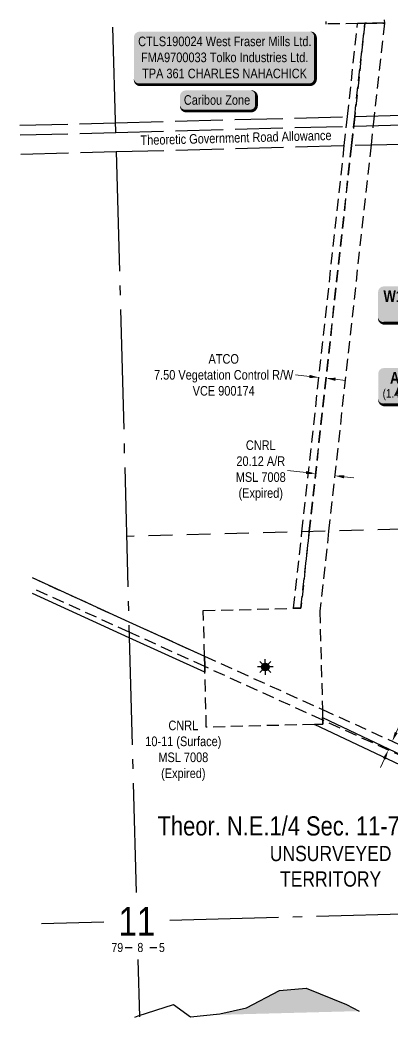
# Model space of a CAD drawing. Extents: x 616351 to 618720, y 6188916 to 6191037.
# Drawn here: x 616630 to 617019, y 6188916 to 6189958 of the extents above; entities that cross this region are included whole.
import ezdxf
from ezdxf.enums import TextEntityAlignment as Align

# ---------------------------------------------------------------- set-up
doc = ezdxf.new("R2010")
doc.units = 0
doc.header["$LTSCALE"] = 5
doc.header["$PDMODE"] = 3
doc.header["$PDSIZE"] = 10
for name, pattern in [('foc-ACCESSROAD', [3.75, 2.5, -1.25]), ('foc-FLOWLINE', [3.75, 2.5, -1.25]), ('foc-LSD', [8, 5, -3]), ('foc-QUARTERLINE', [33, 25, -3, 2, -3]), ('foc-UNSURVEYED', [12.5, 10, -2.5])]:
    doc.linetypes.add(name, pattern=pattern)
for name, color, linetype in [('10', 1, 'Continuous'), ('9', 3, 'Continuous'), ('AS-WILDLIFE-BLOCK', 131, 'Continuous'), ('C-RW', 13, 'Continuous'), ('C-SYMBOL', 7, 'Continuous'), ('C-WS', 13, 'foc-ACCESSROAD'), ('C-WS-S', 13, 'Continuous'), ('F-VCE', 190, 'foc-FLOWLINE'), ('L-QSEC', 8, 'foc-QUARTERLINE'), ('L-ROAD-T', 7, 'Continuous'), ('L-SECLBL', 7, 'Continuous'), ('L-SECTION-LSD', 7, 'foc-LSD'), ('L-UNS-T', 3, 'Continuous'), ('L-USEC', 7, 'foc-UNSURVEYED'), ('P-TEMP-BLOCKS', 250, 'Continuous'), ('T-WATER-H', 133, 'Continuous'), ('T-WATER-T', 170, 'Continuous')]:
    doc.layers.add(name, color=color, linetype=linetype)
for name, color, linetype, lineweight in [('C-AR-T', 13, 'Continuous', 9), ('C-WS-T', 13, 'Continuous', 9), ('F-VCE-T', 190, 'Continuous', 9)]:
    doc.layers.add(name, color=color, linetype=linetype, lineweight=lineweight)
doc.styles.add('175L', font='ARIALN.TTF', dxfattribs={"height": 20})
doc.styles.add('80', font='ARIALN.TTF', dxfattribs={"height": 10})
doc.styles.add('80CG', font='ARIALN.TTF', dxfattribs={"height": 10})
doc.styles.add('80L', font='ARIALN.TTF', dxfattribs={"height": 10})
doc.styles.add('BOLD', font='ARIALNB.TTF')
doc.styles.add('SIMPLEX', font='ARIALN.TTF')
doc.dimstyles.new('Compass 5 000', dxfattribs={"dimscale": 5, "dimtxt": 9, "dimasz": 2, "dimexe": 0.2, "dimexo": 0.0625, "dimgap": 0.5, "dimtad": 0, "dimtih": 1, "dimtoh": 1, "dimzin": 0, "dimdsep": 46, "dimtxsty": '80CG', "dimcen": 0.1, "dimse1": 1, "dimse2": 1, "dimclrd": 256, "dimclrt": 256, "dimaunit": 1, "dimadec": 4, "dimazin": 0, "dimtfac": 0.06, "dimtofl": 0, "dimtmove": 0, "dimatfit": 1, "dimfxl": 0.2, "dimtolj": 1, "dimtzin": 0, "dimlwd": -1, "dimarcsym": 0})

# ---------------------------------------------------------------- blocks, each defined once
blk = doc.blocks.new('L-SECLBL')
at = {"layer": '9', "color": 7}
for p, q in [((-5.082139060913505, -27.83004804289613), (-12.28857354467345, -27.83004804289613)), ((20.70431141927111, -27.83004804289613), (13.49787693551116, -27.83004804289613))]:
    blk.add_line(p, q, dxfattribs=at)
at = {"layer": '10', "color": 2, "style": 'SIMPLEX'}
blk.add_attdef('SEC', text='', height=30, dxfattribs=at).set_placement((0, 0), align=Align.MIDDLE)
at = {"layer": '10', "color": 5, "style": '80L'}
blk.add_attdef('TWP', text='', height=9.5, dxfattribs=at).set_placement((-14.43410290347765, -27.36845155570791), align=Align.MIDDLE_RIGHT)
blk.add_attdef('RGE', text='', height=9.5, dxfattribs=at).set_placement((3.622123863462547, -27.36845155570791), align=Align.MIDDLE_CENTER)
blk.add_attdef('MER', text='', height=9.5, dxfattribs=at).set_placement((23.16775162027989, -27.36845155570791), align=Align.MIDDLE_LEFT)
blk = doc.blocks.new('*D26')
at = {"layer": 'C-AR-T', "transparency": 16777216}
for p, q in [((617023.4116273257, 6189213.217131943), (617035.5068190675, 6189239.845749242)), ((617035.5068190675, 6189239.845749242), (617045.5068190675, 6189239.845749241)), ((617010.9799800063, 6189185.847778407), (617006.8444231786, 6189176.742990121))]:
    blk.add_line(p, q, dxfattribs=at)
for points in [[(617021.8941626113, 6189213.906391415), (617024.92909204, 6189212.527872472), (617019.2760704984, 6189204.112343658)], [(617009.462515292, 6189186.537037878), (617012.4974447207, 6189185.158518936), (617015.1155368341, 6189194.952566693)]]:
    blk.add_solid(points, dxfattribs=at)
at = {"layer": 'Defpoints', "color": 0, "transparency": 16777216}
for p in [(617019.2542869968, 6189204.122238112), (617019.2760704984, 6189204.112343658), (617015.0937533325, 6189194.962461147)]:
    blk.add_point(p, dxfattribs=at)
at = {"layer": 'C-AR-T', "transparency": 16777216, "insert": (617073.4536130654, 6189239.845749242), "char_height": 10, "attachment_point": 5, "style": '80CG'}
blk.add_mtext('\\A1;CNRL\\P10.06 A/R\\PMSL 3085\\P(Expired)', dxfattribs=at)
blk = doc.blocks.new('*D27')
at = {"layer": 'C-AR-T', "transparency": 16777216}
for p, q in [((616929.0756957773, 6189484.83417959), (616909.6135316144, 6189486.972140182)), ((616968.9997974588, 6189480.448431152), (616978.9400006409, 6189479.356478454))]:
    blk.add_line(p, q, dxfattribs=at)
for points in [[(616929.2576878938, 6189486.490880121), (616928.8937036608, 6189483.177479059), (616939.0158989595, 6189483.742226891)], [(616969.1817895753, 6189482.105131683), (616968.8178053423, 6189478.791730621), (616959.0595942765, 6189481.540383851)]]:
    blk.add_solid(points, dxfattribs=at)
at = {"layer": 'Defpoints', "color": 0, "transparency": 16777216}
for p in [(616951.1987116507, 6189594.644130998), (616971.2424069677, 6189592.442287958), (616959.0595942765, 6189481.540383851)]:
    blk.add_point(p, dxfattribs=at)
at = {"layer": 'C-AR-T', "transparency": 16777216, "insert": (616881.6872014643, 6189486.972140182), "char_height": 10, "attachment_point": 5, "style": '80CG'}
blk.add_mtext('\\A1;CNRL\\P20.12 A/R\\PMSL 7008\\P(Expired)', dxfattribs=at)
blk = doc.blocks.new('*D31')
at = {"layer": 'Defpoints', "color": 0, "transparency": 16777216}
for p in [(616956.5426437675, 6189712.208383856), (616963.9971777245, 6189711.391176025), (616949.9637924614, 6189583.379251749)]:
    blk.add_point(p, dxfattribs=at)
at = {"layer": 'F-VCE-T', "transparency": 16777216}
for p, q in [((616932.5688111428, 6189585.286187184), (616918.0239582695, 6189586.88067555)), ((616959.904239823, 6189582.289524145), (616969.8446871847, 6189581.199796541))]:
    blk.add_line(p, q, dxfattribs=at)
for points in [[(616932.7504324102, 6189586.942928411), (616932.3871898755, 6189583.629445957), (616942.5092585045, 6189584.19645958)], [(616960.0858610903, 6189583.946265372), (616959.7226185557, 6189580.632782918), (616949.9637924614, 6189583.379251749)]]:
    blk.add_solid(points, dxfattribs=at)
at = {"layer": 'F-VCE-T', "transparency": 16777216, "insert": (616842.9250496747, 6189586.88067555), "char_height": 10, "attachment_point": 5, "style": '80CG'}
blk.add_mtext('\\A1;ATCO\\P7.50 Vegetation Control R/W\\PVCE 900174', dxfattribs=at)
blk = doc.blocks.new('GAS')
h = blk.add_hatch(color=255)
h.dxf.hatch_style = 1
edge = h.paths.add_edge_path()
edge.add_arc((0, 0), 0.9, 0, 360)
for p, q in [((-0.8077887898725749, 0), (-1.615577579628734, 0)), ((-0.5711929310346023, 0.5711929297831376), (-1.142385862069204, 1.142385861385264)), ((0, 0.8077887887338874), (0, 1.615577579286764)), ((0.5711929310309642, 0.5711929297831376), (1.142385862065566, 1.142385861385264)), ((1.615577579625096, 0), (0.8077887898689368, 0)), ((-0.5711929310346023, -0.5711929316021271), (-1.142385862069204, -1.142385863204253)), ((0, -0.8077887905528768), (0, -1.615577581105753)), ((1.142385862065566, -1.142385863204253), (0.5711929310309642, -0.5711929316021271))]:
    blk.add_line(p, q)
blk.add_circle((0, 0), 0.8000000000000003)
blk = doc.blocks.new('*U39')
at = {"true_color": 0x99e6ff}
h = blk.add_hatch(color=141, dxfattribs=at)
edge = h.paths.add_edge_path()
edge.add_line((-46.49999999999999, -20), (46.49999999999999, -20))
edge.add_arc((46.49999999999999, -14), 6, 270, 360)
edge.add_line((52.49999999999999, -14), (52.49999999999999, 12.5))
edge.add_arc((46.49999999999999, 12.5), 6, 0, 90)
edge.add_line((46.49999999999999, 18.5), (-46.49999999999999, 18.5))
edge.add_arc((-46.49999999999999, 12.5), 6, 90, 180)
edge.add_line((-52.49999999999999, 12.5), (-52.49999999999999, -14))
edge.add_arc((-46.49999999999999, -14), 6, 180, 270)
at = {"color": 250, "flags": 128}
blk.add_lwpolyline([(-46.49999999999999, -20, 3, 3, 0), (46.49999999999999, -20, 3, 3, 0.414213562373095), (52.49999999999999, -14, 3, 3, 0), (52.49999999999999, 12.5, 3, 0, 0.414213562373095), (46.49999999999999, 18.5, 0, 0, 0), (-46.49999999999999, 18.5, 0, 0, 0.414213562373095), (-52.49999999999999, 12.5, 0, 0, 0), (-52.49999999999999, -14, 0, 3, 0.414213562373095)], format="xyseb", close=True, dxfattribs=at)
at = {"flags": 128}
blk.add_lwpolyline([(7.327024606412479, 0.685509259929594, 0, 7.5, 0), (-3.398394867633905e-15, 3.944304526105059e-31, 0, 0, 0)], format="xyseb", dxfattribs=at)
at = {"color": 250}
for tag, p, height, style in [('TEMP_AREA_W1_001', (-9.212824010914055, 2.244292974654144), 12, 'BOLD'), ('ENTER_TEXT_001', (-30.65893587994544, -12.47010782646594), 9, '80')]:
    blk.add_attdef(tag, p, '', height=height, dxfattribs=dict(at, style=style))
blk = doc.blocks.new('*U41')
h = blk.add_hatch(color=111)
edge = h.paths.add_edge_path()
edge.add_line((-18.99999999999998, -20), (18.99999999999998, -20))
edge.add_arc((18.99999999999998, -14), 6, 270, 360)
edge.add_line((24.99999999999998, -14), (24.99999999999998, 12.5))
edge.add_arc((18.99999999999998, 12.5), 6, 0, 90)
edge.add_line((18.99999999999998, 18.5), (-18.99999999999998, 18.5))
edge.add_arc((-18.99999999999998, 12.5), 6, 90, 180)
edge.add_line((-24.99999999999998, 12.5), (-24.99999999999998, -14))
edge.add_arc((-18.99999999999998, -14), 6, 180, 270)
at = {"color": 250, "flags": 128}
blk.add_lwpolyline([(-18.99999999999998, -20, 3, 3, 0), (18.99999999999998, -20, 3, 3, 0.414213562373095), (24.99999999999998, -14, 3, 3, 0), (24.99999999999998, 12.5, 3, 0, 0.414213562373095), (18.99999999999998, 18.5, 0, 0, 0), (-18.99999999999998, 18.5, 0, 0, 0.414213562373095), (-24.99999999999998, 12.5, 0, 0, 0), (-24.99999999999998, -14, 0, 3, 0.414213562373095)], format="xyseb", close=True, dxfattribs=at)
at = {"flags": 128}
blk.add_lwpolyline([(-8.359879283460593, -11.44039367127633, 0, 7.5, 0), (-3.398394867633905e-15, 0, 0, 0, 0)], format="xyseb", dxfattribs=at)
at = {"color": 250}
for tag, p, height, style in [('TEMP_AREA_W1_001', (-9.212824010914055, 2.244292974654144), 12, 'BOLD'), ('ENTER_TEXT_001', (-30.65893587994544, -12.47010782646594), 9, '80')]:
    blk.add_attdef(tag, p, '', height=height, dxfattribs=dict(at, style=style))
blk = doc.blocks.new('*U47')
h = blk.add_hatch(color=255)
edge = h.paths.add_edge_path()
edge.add_line((-88.99999999999999, -28.5), (88.99999999999999, -28.5))
edge.add_arc((88.99999999999999, -22.5), 6, 270, 360)
edge.add_line((94.99999999999999, -22.5), (94.99999999999999, 21))
edge.add_arc((88.99999999999999, 21), 6, 0, 90)
edge.add_line((88.99999999999999, 27), (-88.99999999999999, 27))
edge.add_arc((-88.99999999999999, 21), 6, 90, 180)
edge.add_line((-94.99999999999999, 21), (-94.99999999999999, -22.5))
edge.add_arc((-88.99999999999999, -22.5), 6, 180, 270)
at = {"color": 44, "flags": 128}
blk.add_lwpolyline([(-88.99999999999999, -28.5, 3, 3, 0), (88.99999999999999, -28.5, 3, 3, 0.414213562373095), (94.99999999999999, -22.5, 3, 3, 0), (94.99999999999999, 21, 3, 0, 0.414213562373095), (88.99999999999999, 27, 0, 0, 0), (-88.99999999999999, 27, 0, 0, 0.414213562373095), (-94.99999999999999, 21, 0, 0, 0), (-94.99999999999999, -22.5, 0, 3, 0.414213562373095)], format="xyseb", close=True, dxfattribs=at)
at = {"color": 44, "style": '80'}
blk.add_attdef('ENTER_TEXT_001', (-35.98567530695772, -4.996589358799454), '', height=10, dxfattribs=at)
blk = doc.blocks.new('*U32')
h = blk.add_hatch(color=255)
edge = h.paths.add_edge_path()
edge.add_line((-33.99999999999999, -11.5), (33.99999999999999, -11.5))
edge.add_arc((33.99999999999999, -5.5), 6, 270, 360)
edge.add_line((39.99999999999999, -5.5), (39.99999999999999, 4))
edge.add_arc((33.99999999999999, 4), 6, 0, 90)
edge.add_line((33.99999999999999, 10), (-33.99999999999999, 10))
edge.add_arc((-33.99999999999999, 4), 6, 90, 180)
edge.add_line((-39.99999999999999, 4), (-39.99999999999999, -5.5))
edge.add_arc((-33.99999999999999, -5.5), 6, 180, 270)
at = {"color": 131, "flags": 128}
blk.add_lwpolyline([(-33.99999999999999, -11.5, 3, 3, 0), (33.99999999999999, -11.5, 3, 3, 0.414213562373095), (39.99999999999999, -5.5, 3, 3, 0), (39.99999999999999, 4, 3, 0, 0.414213562373095), (33.99999999999999, 10, 0, 0, 0), (-33.99999999999999, 10, 0, 0, 0.414213562373095), (-39.99999999999999, 4, 0, 0, 0), (-39.99999999999999, -5.5, 0, 3, 0.414213562373095)], format="xyseb", close=True, dxfattribs=at)
at = {"color": 131, "style": '80'}
blk.add_attdef('ENTER_TEXT_001', (-35.98567530695772, -4.996589358799454), '', height=10, dxfattribs=at)

msp = doc.modelspace()

# ---------------------------------------------------------------- hatches: boundary and pattern name
at = {"layer": 'T-WATER-H'}
h = msp.add_hatch(color=256, dxfattribs=at)
h.dxf.hatch_style = 1
h.paths.add_polyline_path([(616984.7009824261, 6188922.14166569), (616971.2950089934, 6188928.989483883), (616929.0641089709, 6188946.088647737), (616901.1618657243, 6188943.7830494), (616866.8988927298, 6188925.459532445), (616838.831006717, 6188919.256137439), (616825.2433375883, 6188917.91325516)])

# ---------------------------------------------------------------- linework, layer by layer
at = {"layer": 'C-RW'}
for points in [[(616642.4727906196, 6189375.095190294), (616743.6939810411, 6189328.913175158), (616822.8181453275, 6189292.929397332), (616823.0987358897, 6189282.169535679), (616823.2559506075, 6189276.126166088), (616744.1425110479, 6189312.225800227), (616642.9224392227, 6189358.407008731)], [(617117.1419216241, 6189136.925020087), (616938.0091642818, 6189221.70403094), (616946.577257771, 6189221.927935687), (616946.4674772248, 6189226.133467549), (616946.3985248165, 6189228.794099156), (617084.2972425859, 6189163.529276527)]]:
    msp.add_lwpolyline(points, dxfattribs=at)
at = {"layer": 'C-WS'}
msp.add_lwpolyline([(616952.702680668, 6189423.67248118), (616943.501768474, 6189339.92644034), (616946.1763239604, 6189237.315549091), (616946.3985248165, 6189228.794099156), (616946.4674772248, 6189226.133467549), (616946.577257771, 6189221.927935687), (616938.0091642818, 6189221.70403094), (616824.7499538781, 6189218.74901958), (616823.2559506075, 6189276.126166088), (616823.0987358897, 6189282.169535679), (616822.8181453275, 6189292.929397332), (616821.5756121218, 6189340.599702266), (616916.0745998746, 6189343.06739815), (616923.6397129064, 6189343.263516784), (616932.3968889156, 6189423.134730361), (616976.6356528191, 6189826.678790368), (616979.953572572, 6189856.941643392), (616990.6204392796, 6189954.248651854), (617011.0244432355, 6189954.592544089), (617000.357249006, 6189857.481538113), (616997.0330121311, 6189827.217892483), (616952.702680668, 6189423.67248118)], close=True, dxfattribs=at)
for points in [[(617010.9401269302, 6189957.790942485), (617011.0244432355, 6189954.592544089), (616990.6204392796, 6189954.248651854), (616983.0594456124, 6189954.104159172), (616950.0374961207, 6189953.521262811), (616949.9675282723, 6189956.174649787)], [(616642.4727906196, 6189375.095190294), (616743.6939810411, 6189328.913175158), (616822.8181453275, 6189292.929397332), (616946.1763239604, 6189237.315549091), (617133.49495263, 6189152.232095266), (617165.1941397069, 6189137.833988179), (617395.9520622733, 6189033.021187467), (617562.0620488338, 6188957.570629138), (617592.6131571863, 6188943.693892053), (617603.9126882462, 6188938.561582711)], [(617580.9332732196, 6188937.952227162), (617562.364469803, 6188946.385932431), (617372.9676382645, 6189032.411121061), (617141.842300865, 6189137.392548429), (617110.1418593953, 6189151.790188372), (617084.2972425859, 6189163.529276527), (616946.4674772248, 6189226.133467549), (616823.0987358897, 6189282.169535679), (616743.9842031302, 6189318.104505076), (616642.7698119549, 6189364.071591098)]]:
    msp.add_lwpolyline(points, dxfattribs=at)
at = {"layer": 'F-VCE'}
msp.add_lwpolyline([(616932.3968889156, 6189423.134730361), (616923.6397129064, 6189343.263516784), (616916.0745998746, 6189343.06739815), (616924.830754781, 6189422.93355628), (616969.0695274669, 6189826.478212554), (616972.3870521984, 6189856.740946906), (616983.0594456124, 6189954.104159172), (616990.6204392796, 6189954.248651854), (616979.953572572, 6189856.941643392), (616976.6356528191, 6189826.678790368), (616932.3968889156, 6189423.134730361)], close=True, dxfattribs=at)
at = {"layer": 'L-QSEC'}
for p, q in [((616729.9513995717, 6189840.281158935), (616726.9852169018, 6189950.263721114)), ((616730.4839338899, 6189820.174889893), (616751.3019937418, 6189045.959049022)), ((617559.9027548482, 6189037.377170473), (616786.5934611784, 6189016.891830154)), ((616717.3582131104, 6189015.057754662), (616652.2201807206, 6189013.332216416)), ((616753.1829204835, 6188976.008088683), (616754.7952770615, 6188916.045152059))]:
    msp.add_line(p, q, dxfattribs=at)
at = {"layer": 'L-SECTION-LSD'}
msp.add_line((617548.9868110265, 6189439.470897448), (616741.2960433236, 6189418.076593699), dxfattribs=at)
at = {"layer": 'L-USEC'}
for p, q in [((616729.6851324125, 6189850.33429346), (617537.2720657256, 6189871.724027995)), ((616729.9513995717, 6189840.281158935), (617537.5383328857, 6189861.670893476)), ((616629.7392114464, 6189847.687076074), (616729.685116934, 6189850.334293051)), ((616630.0100811679, 6189837.634063462), (616729.9513892529, 6189840.281158669)), ((616730.4839338899, 6189820.174889893), (617538.0708672046, 6189841.564624422)), ((616630.5518206084, 6189817.528038219), (616730.4839338899, 6189820.174889893))]:
    msp.add_line(p, q, dxfattribs=at)
at = {"layer": 'T-WATER-T'}
msp.add_lwpolyline([(616750.015482367, 6188915.918404084), (616753.4869171171, 6188917.306280959), (616790.5741167843, 6188928.877244544), (616808.07107707, 6188916.216104307), (616838.831006717, 6188919.256137439), (616866.8988927298, 6188925.459532445), (616901.1618657243, 6188943.7830494), (616929.0641089709, 6188946.088647737), (616971.2950089934, 6188928.989483883), (616984.7009824252, 6188922.14166569)], dxfattribs=at)

# ---------------------------------------------------------------- block references
at = {"layer": 'AS-WILDLIFE-BLOCK', "xscale": 0.999668, "yscale": 0.999668, "zscale": 0.999668}
msp.add_blockref('*U32', (616837.2117096133, 6189874.160821632), dxfattribs=at).add_auto_attribs({'ENTER_TEXT_001': 'Caribou Zone'})
at = {"layer": 'C-WS-S', "xscale": 4.998339999999989, "yscale": 4.998339999999989, "zscale": 4.998339999999989}
msp.add_blockref('GAS', (616886.4257345102, 6189281.72438881), dxfattribs=at)
at = {"layer": 'L-SECLBL'}
ref = msp.add_blockref('*U47', (616843.9115898742, 6189918.627313607), dxfattribs=dict(at, xscale=0.999668, yscale=0.999668, zscale=0.999668))
ref.add_attrib('ENTER_TEXT_001', 'CTLS190024 West Fraser Mills Ltd.', (616753.430043544, 6189930.395801716), dxfattribs={"layer": '0', "color": 44, "height": 9.996679999999973, "style": '80'})
ref.add_attrib('ENTER_TEXT_002', 'FMA9700033 Tolko Industries Ltd.', (616756.3826782234, 6189913.693754276), dxfattribs={"layer": '0', "color": 44, "height": 9.996679999999973, "style": '80'})
ref.add_attrib('ENTER_TEXT_003', 'TPA 361 CHARLES NAHACHICK', (616757.5623682915, 6189896.855326482), dxfattribs={"layer": '0', "color": 44, "height": 9.996679999999973, "style": '80'})
at = {"layer": 'L-SECLBL', "xscale": 0.999668, "yscale": 0.999668, "zscale": 0.999668}
msp.add_blockref('L-SECLBL', (616752.1081527568, 6189015.978297512), dxfattribs=at).add_auto_attribs({'SEC': '11', 'TWP': '79', 'RGE': '8', 'MER': '5'})
at = {"layer": 'P-TEMP-BLOCKS'}
ref = msp.add_blockref('*U39', (617056.8646849261, 6189660.853443168), dxfattribs=dict(at, xscale=0.999668, yscale=0.999668, zscale=0.999668))
ref.add_attrib('TEMP_AREA_W1_001', 'W1 W2 W3 W4', (617010.0466729589, 6189663.199276304), dxfattribs={"layer": '0', "color": 250, "height": 11.99601599999998, "style": 'BOLD'})
ref.add_attrib('ENTER_TEXT_001', '(4-10.0x10.0)', (617026.2159278129, 6189648.387475417), dxfattribs={"layer": '0', "color": 250, "height": 8.997011999999978, "style": '80'})
ref = msp.add_blockref('*U41', (617029.5477603996, 6189575.599223408), dxfattribs=dict(at, xscale=0.999668, yscale=0.999668, zscale=0.999668))
ref.add_attrib('TEMP_AREA_W1_001', 'AR1', (617016.9257585715, 6189577.842771277), dxfattribs={"layer": '0', "color": 250, "height": 11.99601599999998, "style": 'BOLD'})
ref.add_attrib('ENTER_TEXT_001', '(1.4x5.0)', (617009.2124266602, 6189563.133255656), dxfattribs={"layer": '0', "color": 250, "height": 8.997011999999978, "style": '80'})

# ---------------------------------------------------------------- texts
at = {"layer": 'C-SYMBOL', "color": 3, "style": '175L'}
msp.add_text('Theor. N.E.1/4 Sec. 11-79-8-W.5M.', height=19.99335999999995, dxfattribs=at).set_placement((616953.8440386154, 6189099.635205825), align=Align.BOTTOM_CENTER)
at = {"layer": 'C-WS-T', "insert": (616800.682007424, 6189194.169468501), "char_height": 9.996679999999973, "width": 78.96872592687563, "attachment_point": 5, "style": '80CG'}
msp.add_mtext('\\A1;CNRL\\P10-11 (Surface)\\PMSL 7008\\P(Expired)', dxfattribs=at)
at = {"layer": 'L-ROAD-T', "style": '80L'}
msp.add_text('Theoretic Government Road Allowance', height=9.996679999999971, rotation=1.517180400421588, dxfattribs=at).set_placement((616855.7858703785, 6189834.68323556), align=Align.MIDDLE_CENTER)
at = {"layer": 'L-UNS-T', "color": 3, "insert": (616954.7783707445, 6189073.381601417), "char_height": 15.99468799999996, "attachment_point": 5, "style": '80L'}
msp.add_mtext_dynamic_manual_height_columns('UNSURVEYED TERRITORY', width=126.4137517053206, gutter_width=47.5, heights=[0], dxfattribs=at)

# ---------------------------------------------------------------- dimensions: what is measured, and where the dimension line sits
at = {"layer": 'C-AR-T'}
for base, p1, p2, angle, text, picture, middle in [((616959.0595942765, 6189481.540383851), (616951.1987116507, 6189594.644130997), (616971.2424069677, 6189592.442287957), 353.73107150607933, 'CNRL\\P20.12 A/R\\PMSL 7008\\P(Expired)', '*D27', (616881.6872014643, 6189486.972140182)), ((617019.2760704984, 6189204.112343658), (617015.0937533323, 6189194.962461147), (617019.2542869966, 6189204.122238112), 65.57160616829117, 'CNRL\\P10.06 A/R\\PMSL 3085\\P(Expired)', '*D26', (617073.4536130654, 6189239.845749242))]:
    dim = msp.add_linear_dim(base=base, p1=p1, p2=p2, angle=angle, text=text, dimstyle='Compass 5 000', dxfattribs=at)
    dim.commit()
    dim.dimension.update_dxf_attribs({"geometry": picture, "text_midpoint": middle, "dimtype": 161})
at = {"layer": 'F-VCE-T'}
dim = msp.add_linear_dim(base=(616949.9637924614, 6189583.379251749), p1=(616956.5426437677, 6189712.208383856), p2=(616963.9971777246, 6189711.391176025), angle=353.74389689532796, text='ATCO\\P7.50 Vegetation Control R/W\\PVCE 900174', dimstyle='Compass 5 000', dxfattribs=at)
dim.commit()
dim.dimension.update_dxf_attribs({"geometry": '*D31', "text_midpoint": (616842.9250496747, 6189586.88067555), "dimtype": 161})

doc.saveas('drawing.dxf')
